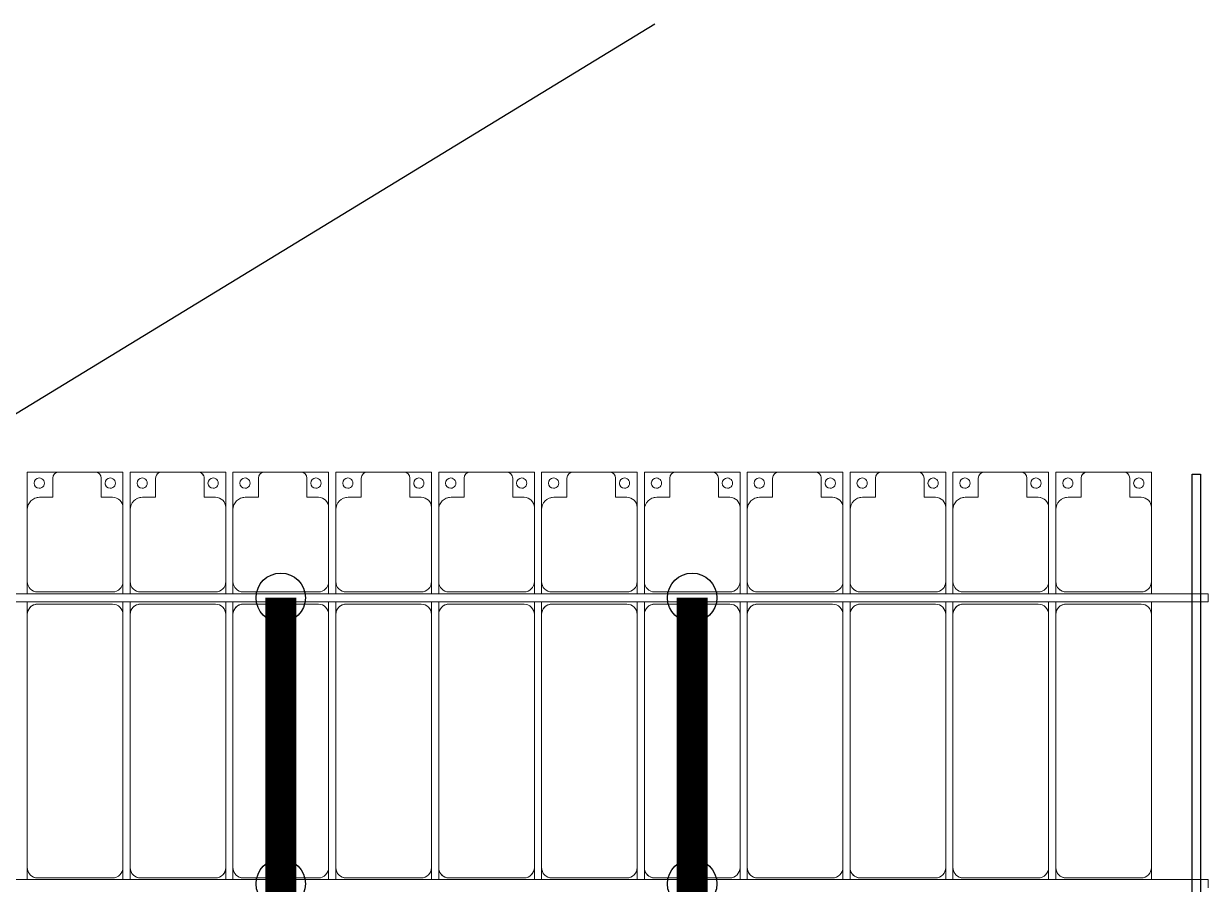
# Model space of a CAD drawing. Header units: millimetres. Extents: x -147246 to 112336, y -213734 to -86506.
# Drawn here: x 2636 to 8395, y -94559 to -90375 of the extents above; entities that cross this region are included whole.
import ezdxf

# ---------------------------------------------------------------- set-up
doc = ezdxf.new("R2010")
doc.units = ezdxf.units.MM
doc.layers.add('A-GENM', color=13, linetype='Continuous', lineweight=9)
doc.layers.add('S-BEAM', color=12, linetype='Continuous', lineweight=9)
doc.layers.add('GC-DAY NEO', color=5, linetype='Continuous')
doc.layers.add('GC-HOP 40x60 GIA CUONG', color=1, linetype='Continuous')

# ---------------------------------------------------------------- blocks, each defined once
blk = doc.blocks.new('Dải phao đi lại kèm đỡ invester - DẢI PHAO ĐI LẠI-15551-BỐ TRÍ KHUNG KẾT CẤU BÈ PIN 05')
at = {"layer": 'A-GENM', "color": 7}
for p, q in [((142758.4, 1312.2), (142911.8, 1312.2)), ((142758.4, 1129.7), (142758.4, 1312.2)), ((142881.8, 1282.2), (142881.8, 1189.7)), ((143088.2, 1312.2), (142911.8, 1312.2)), ((143088.2, 1312.2), (143223.4, 1312.2)), ((143118.2, 1189.7), (143118.2, 1282.2)), ((143223.4, 1312.2), (143223.4, 1139.7)), ((143258.4, 1312.2), (143411.8, 1312.2)), ((143258.4, 1129.7), (143258.4, 1312.2)), ((143381.8, 1282.2), (143381.8, 1189.7)), ((143588.2, 1312.2), (143411.8, 1312.2)), ((143588.2, 1312.2), (143723.4, 1312.2)), ((143618.2, 1189.7), (143618.2, 1282.2)), ((143723.4, 1312.2), (143723.4, 1139.7)), ((143758.4, 1312.2), (143911.8, 1312.2)), ((143758.4, 1129.7), (143758.4, 1312.2)), ((143881.8, 1282.2), (143881.8, 1189.7)), ((144088.2, 1312.2), (143911.8, 1312.2)), ((144088.2, 1312.2), (144223.4, 1312.2)), ((144118.2, 1189.7), (144118.2, 1282.2)), ((144223.4, 1312.2), (144223.4, 1139.7)), ((144258.4, 1312.2), (144411.8, 1312.2)), ((144258.4, 1129.7), (144258.4, 1312.2)), ((144381.8, 1282.2), (144381.8, 1189.7)), ((144588.2, 1312.2), (144411.8, 1312.2)), ((144588.2, 1312.2), (144723.4, 1312.2)), ((144618.2, 1189.7), (144618.2, 1282.2)), ((144723.4, 1312.2), (144723.4, 1139.7)), ((144758.4, 1312.2), (144911.8, 1312.2)), ((144758.4, 1129.7), (144758.4, 1312.2)), ((144881.8, 1282.2), (144881.8, 1189.7)), ((145088.2, 1312.2), (144911.8, 1312.2)), ((145088.2, 1312.2), (145223.4, 1312.2)), ((145118.2, 1189.7), (145118.2, 1282.2)), ((145223.4, 1312.2), (145223.4, 1139.7)), ((145258.4, 1312.2), (145411.8, 1312.2)), ((145258.4, 1129.7), (145258.4, 1312.2)), ((145381.8, 1282.2), (145381.8, 1189.7)), ((145588.2, 1312.2), (145411.8, 1312.2)), ((145588.2, 1312.2), (145723.4, 1312.2)), ((145618.2, 1189.7), (145618.2, 1282.2)), ((145723.4, 1312.2), (145723.4, 1139.7)), ((145758.4, 1312.2), (145911.8, 1312.2)), ((145758.4, 1129.7), (145758.4, 1312.2)), ((145881.8, 1282.2), (145881.8, 1189.7)), ((146088.2, 1312.2), (145911.8, 1312.2)), ((146088.2, 1312.2), (146223.4, 1312.2)), ((146118.2, 1189.7), (146118.2, 1282.2)), ((146223.4, 1312.2), (146223.4, 1139.7)), ((146258.4, 1312.2), (146411.8, 1312.2)), ((146258.4, 1129.7), (146258.4, 1312.2)), ((146381.8, 1282.2), (146381.8, 1189.7)), ((146588.2, 1312.2), (146411.8, 1312.2)), ((146588.2, 1312.2), (146723.4, 1312.2)), ((146618.2, 1189.7), (146618.2, 1282.2)), ((146723.4, 1312.2), (146723.4, 1139.7)), ((146758.4, 1312.2), (146911.8, 1312.2)), ((146758.4, 1129.7), (146758.4, 1312.2)), ((146881.8, 1282.2), (146881.8, 1189.7)), ((147088.2, 1312.2), (146911.8, 1312.2)), ((147088.2, 1312.2), (147223.4, 1312.2)), ((147118.2, 1189.7), (147118.2, 1282.2)), ((147223.4, 1312.2), (147223.4, 1139.7)), ((147258.4, 1312.2), (147411.8, 1312.2)), ((147258.4, 1129.7), (147258.4, 1312.2)), ((147381.8, 1282.2), (147381.8, 1189.7)), ((147588.2, 1312.2), (147411.8, 1312.2)), ((147588.2, 1312.2), (147723.4, 1312.2)), ((147618.2, 1189.7), (147618.2, 1282.2)), ((147723.4, 1312.2), (147723.4, 1139.7)), ((147758.4, 1312.2), (147911.8, 1312.2)), ((147758.4, 1129.7), (147758.4, 1312.2)), ((147881.8, 1282.2), (147881.8, 1189.7)), ((148088.2, 1312.2), (147911.8, 1312.2)), ((148088.2, 1312.2), (148223.4, 1312.2)), ((148118.2, 1189.7), (148118.2, 1282.2)), ((148223.4, 1312.2), (148223.4, 1139.7)), ((142881.8, 1189.7), (142818.4, 1189.7)), ((143173.4, 1189.7), (143118.2, 1189.7)), ((143381.8, 1189.7), (143318.4, 1189.7)), ((143673.4, 1189.7), (143618.2, 1189.7)), ((143881.8, 1189.7), (143818.4, 1189.7)), ((144173.4, 1189.7), (144118.2, 1189.7)), ((144381.8, 1189.7), (144318.4, 1189.7)), ((144673.4, 1189.7), (144618.2, 1189.7)), ((144881.8, 1189.7), (144818.4, 1189.7)), ((145173.4, 1189.7), (145118.2, 1189.7)), ((145381.8, 1189.7), (145318.4, 1189.7)), ((145673.4, 1189.7), (145618.2, 1189.7)), ((145881.8, 1189.7), (145818.4, 1189.7)), ((146173.4, 1189.7), (146118.2, 1189.7)), ((146381.8, 1189.7), (146318.4, 1189.7)), ((146673.4, 1189.7), (146618.2, 1189.7)), ((146881.8, 1189.7), (146818.4, 1189.7)), ((147173.4, 1189.7), (147118.2, 1189.7)), ((147381.8, 1189.7), (147318.4, 1189.7)), ((147673.4, 1189.7), (147618.2, 1189.7)), ((147881.8, 1189.7), (147818.4, 1189.7)), ((148173.4, 1189.7), (148118.2, 1189.7)), ((142758.4, 1129.7), (142758.4, 779.7)), ((143223.4, 779.7), (143223.4, 1139.7)), ((143258.4, 1129.7), (143258.4, 779.7)), ((143723.4, 779.7), (143723.4, 1139.7)), ((143758.4, 1129.7), (143758.4, 779.7)), ((144223.4, 779.7), (144223.4, 1139.7)), ((144258.4, 1129.7), (144258.4, 779.7)), ((144723.4, 779.7), (144723.4, 1139.7)), ((144758.4, 1129.7), (144758.4, 779.7)), ((145223.4, 779.7), (145223.4, 1139.7)), ((145258.4, 1129.7), (145258.4, 779.7)), ((145723.4, 779.7), (145723.4, 1139.7)), ((145758.4, 1129.7), (145758.4, 779.7)), ((146223.4, 779.7), (146223.4, 1139.7)), ((146258.4, 1129.7), (146258.4, 779.7)), ((146723.4, 779.7), (146723.4, 1139.7)), ((146758.4, 1129.7), (146758.4, 779.7)), ((147223.4, 779.7), (147223.4, 1139.7)), ((147258.4, 1129.7), (147258.4, 779.7)), ((147723.4, 779.7), (147723.4, 1139.7)), ((147758.4, 1129.7), (147758.4, 779.7)), ((148223.4, 779.7), (148223.4, 1139.7)), ((142758.4, 721.1), (142758.4, 779.7)), ((143223.4, 779.7), (143223.4, 721.1)), ((143258.4, 721.1), (143258.4, 779.7)), ((143723.4, 779.7), (143723.4, 721.1)), ((143758.4, 721.1), (143758.4, 779.7)), ((144223.4, 779.7), (144223.4, 721.1)), ((144258.4, 721.1), (144258.4, 779.7)), ((144723.4, 779.7), (144723.4, 721.1)), ((144758.4, 721.1), (144758.4, 779.7)), ((145223.4, 779.7), (145223.4, 721.1)), ((145258.4, 721.1), (145258.4, 779.7)), ((145723.4, 779.7), (145723.4, 721.1)), ((145758.4, 721.1), (145758.4, 779.7)), ((146223.4, 779.7), (146223.4, 721.1)), ((146258.4, 721.1), (146258.4, 779.7)), ((146723.4, 779.7), (146723.4, 721.1)), ((146758.4, 721.1), (146758.4, 779.7)), ((147223.4, 779.7), (147223.4, 721.1)), ((147258.4, 721.1), (147258.4, 779.7)), ((147723.4, 779.7), (147723.4, 721.1)), ((147758.4, 721.1), (147758.4, 779.7)), ((148223.4, 779.7), (148223.4, 721.1)), ((142808.4, 729.7), (143173.4, 729.7)), ((143308.4, 729.7), (143673.4, 729.7)), ((143808.4, 729.7), (144173.4, 729.7)), ((144308.4, 729.7), (144673.4, 729.7)), ((144808.4, 729.7), (145173.4, 729.7)), ((145308.4, 729.7), (145673.4, 729.7)), ((145808.4, 729.7), (146173.4, 729.7)), ((146308.4, 729.7), (146673.4, 729.7)), ((146808.4, 729.7), (147173.4, 729.7)), ((147308.4, 729.7), (147673.4, 729.7)), ((147808.4, 729.7), (148173.4, 729.7)), ((142758.4, 620.3), (142758.4, 681.1)), ((143173.4, 670.3), (142808.4, 670.3)), ((143223.4, 681.1), (143223.4, 620.3)), ((143258.4, 620.3), (143258.4, 681.1)), ((143673.4, 670.3), (143308.4, 670.3)), ((143723.4, 681.1), (143723.4, 620.3)), ((143758.4, 620.3), (143758.4, 681.1)), ((144173.4, 670.3), (143808.4, 670.3)), ((144223.4, 681.1), (144223.4, 620.3)), ((144258.4, 620.3), (144258.4, 681.1)), ((144673.4, 670.3), (144308.4, 670.3)), ((144723.4, 681.1), (144723.4, 620.3)), ((144758.4, 620.3), (144758.4, 681.1)), ((145173.4, 670.3), (144808.4, 670.3)), ((145223.4, 681.1), (145223.4, 620.3)), ((145258.4, 620.3), (145258.4, 681.1)), ((145673.4, 670.3), (145308.4, 670.3)), ((145723.4, 681.1), (145723.4, 620.3)), ((145758.4, 620.3), (145758.4, 681.1)), ((146173.4, 670.3), (145808.4, 670.3)), ((146223.4, 681.1), (146223.4, 620.3)), ((146258.4, 620.3), (146258.4, 681.1)), ((146673.4, 670.3), (146308.4, 670.3)), ((146723.4, 681.1), (146723.4, 620.3)), ((146758.4, 620.3), (146758.4, 681.1)), ((147173.4, 670.3), (146808.4, 670.3)), ((147223.4, 681.1), (147223.4, 620.3)), ((147258.4, 620.3), (147258.4, 681.1)), ((147673.4, 670.3), (147308.4, 670.3)), ((147723.4, 681.1), (147723.4, 620.3)), ((147758.4, 620.3), (147758.4, 681.1)), ((148173.4, 670.3), (147808.4, 670.3)), ((148223.4, 681.1), (148223.4, 620.3)), ((142758.4, 620.3), (142758.4, -610.3)), ((143223.4, -610.3), (143223.4, 620.3)), ((143258.4, 620.3), (143258.4, -610.3)), ((143723.4, -610.3), (143723.4, 620.3)), ((143758.4, 620.3), (143758.4, -610.3)), ((144223.4, -610.3), (144223.4, 620.3)), ((144258.4, 620.3), (144258.4, -610.3)), ((144723.4, -610.3), (144723.4, 620.3)), ((144758.4, 620.3), (144758.4, -610.3)), ((145223.4, -610.3), (145223.4, 620.3)), ((145258.4, 620.3), (145258.4, -610.3)), ((145723.4, -610.3), (145723.4, 620.3)), ((145758.4, 620.3), (145758.4, -610.3)), ((146223.4, -610.3), (146223.4, 620.3)), ((146258.4, 620.3), (146258.4, -610.3)), ((146723.4, -610.3), (146723.4, 620.3)), ((146758.4, 620.3), (146758.4, -610.3)), ((147223.4, -610.3), (147223.4, 620.3)), ((147258.4, 620.3), (147258.4, -610.3)), ((147723.4, -610.3), (147723.4, 620.3)), ((147758.4, 620.3), (147758.4, -610.3)), ((148223.4, -610.3), (148223.4, 620.3)), ((142758.4, -668.9), (142758.4, -610.3)), ((143223.4, -610.3), (143223.4, -668.9)), ((143258.4, -668.9), (143258.4, -610.3)), ((143723.4, -610.3), (143723.4, -668.9)), ((143758.4, -668.9), (143758.4, -610.3)), ((144223.4, -610.3), (144223.4, -668.9)), ((144258.4, -668.9), (144258.4, -610.3)), ((144723.4, -610.3), (144723.4, -668.9)), ((144758.4, -668.9), (144758.4, -610.3)), ((145223.4, -610.3), (145223.4, -668.9)), ((145258.4, -668.9), (145258.4, -610.3)), ((145723.4, -610.3), (145723.4, -668.9)), ((145758.4, -668.9), (145758.4, -610.3)), ((146223.4, -610.3), (146223.4, -668.9)), ((146258.4, -668.9), (146258.4, -610.3)), ((146723.4, -610.3), (146723.4, -668.9)), ((146758.4, -668.9), (146758.4, -610.3)), ((147223.4, -610.3), (147223.4, -668.9)), ((147258.4, -668.9), (147258.4, -610.3)), ((147723.4, -610.3), (147723.4, -668.9)), ((147758.4, -668.9), (147758.4, -610.3)), ((148223.4, -610.3), (148223.4, -668.9)), ((142808.4, -660.3), (143173.4, -660.3)), ((143308.4, -660.3), (143673.4, -660.3)), ((143808.4, -660.3), (144173.4, -660.3)), ((144308.4, -660.3), (144673.4, -660.3)), ((144808.4, -660.3), (145173.4, -660.3)), ((145308.4, -660.3), (145673.4, -660.3)), ((145808.4, -660.3), (146173.4, -660.3)), ((146308.4, -660.3), (146673.4, -660.3)), ((146808.4, -660.3), (147173.4, -660.3)), ((147308.4, -660.3), (147673.4, -660.3)), ((147808.4, -660.3), (148173.4, -660.3))]:
    blk.add_line(p, q, dxfattribs=at)
for centre, radius, start, end in [((142816.8, 1258.6), 25, 90, 270), ((142816.8, 1258.6), 25, 270, 90), ((142911.8, 1282.2), 30, 90, 180), ((142911.8, 1282.2), 30, 90, 150), ((143088.2, 1282.2), 30, 0, 90), ((143088.2, 1282.2), 30, 30, 90), ((143161.8, 1258.6), 25, 90, 270), ((143161.8, 1258.6), 25, 270, 90), ((143316.8, 1258.6), 25, 90, 270), ((143316.8, 1258.6), 25, 270, 90), ((143411.8, 1282.2), 30, 90, 180), ((143411.8, 1282.2), 30, 90, 150), ((143588.2, 1282.2), 30, 360, 90), ((143588.2, 1282.2), 30, 30, 90), ((143661.8, 1258.6), 25, 90, 270), ((143661.8, 1258.6), 25, 270, 90), ((143816.8, 1258.6), 25, 90, 270), ((143816.8, 1258.6), 25, 270, 90), ((143911.8, 1282.2), 30, 90, 180), ((143911.8, 1282.2), 30, 90, 150), ((144088.2, 1282.2), 30, 0, 90), ((144088.2, 1282.2), 30, 30, 90), ((144161.8, 1258.6), 25, 90, 270), ((144161.8, 1258.6), 25, 270, 90), ((144316.8, 1258.6), 25, 90, 270), ((144316.8, 1258.6), 25, 270, 90), ((144411.8, 1282.2), 30, 90, 180), ((144411.8, 1282.2), 30, 90, 150), ((144588.2, 1282.2), 30, 0, 90), ((144588.2, 1282.2), 30, 30, 90), ((144661.8, 1258.6), 25, 90, 270), ((144661.8, 1258.6), 25, 270, 90), ((144816.8, 1258.6), 25, 90, 270), ((144816.8, 1258.6), 25, 270, 90), ((144911.8, 1282.2), 30, 90, 180), ((144911.8, 1282.2), 30, 90, 150), ((145088.2, 1282.2), 30, 360, 90), ((145088.2, 1282.2), 30, 30, 90), ((145161.8, 1258.6), 25, 90, 270), ((145161.8, 1258.6), 25, 270, 90), ((145316.8, 1258.6), 25, 90, 270), ((145316.8, 1258.6), 25, 270, 90), ((145411.8, 1282.2), 30, 90, 180), ((145411.8, 1282.2), 30, 90, 150), ((145588.2, 1282.2), 30, 0, 90), ((145588.2, 1282.2), 30, 30, 90), ((145661.8, 1258.6), 25, 90, 270), ((145661.8, 1258.6), 25, 270, 90), ((145816.8, 1258.6), 25, 90, 270), ((145816.8, 1258.6), 25, 270, 90), ((145911.8, 1282.2), 30, 90, 180), ((145911.8, 1282.2), 30, 90, 150), ((146088.2, 1282.2), 30, 0, 90), ((146088.2, 1282.2), 30, 30, 90), ((146161.8, 1258.6), 25, 90, 270), ((146161.8, 1258.6), 25, 270, 90), ((146316.8, 1258.6), 25, 90, 270), ((146316.8, 1258.6), 25, 270, 90), ((146411.8, 1282.2), 30, 90, 180), ((146411.8, 1282.2), 30, 90, 150), ((146588.2, 1282.2), 30, 360, 90), ((146588.2, 1282.2), 30, 30, 90), ((146661.8, 1258.6), 25, 90, 270), ((146661.8, 1258.6), 25, 270, 90), ((146816.8, 1258.6), 25, 90, 270), ((146816.8, 1258.6), 25, 270, 90), ((146911.8, 1282.2), 30, 90, 180), ((146911.8, 1282.2), 30, 90, 150), ((147088.2, 1282.2), 30, 0, 90), ((147088.2, 1282.2), 30, 30, 90), ((147161.8, 1258.6), 25, 90, 270), ((147161.8, 1258.6), 25, 270, 90), ((147316.8, 1258.6), 25, 90, 270), ((147316.8, 1258.6), 25, 270, 90), ((147411.8, 1282.2), 30, 90, 180), ((147411.8, 1282.2), 30, 90, 150), ((147588.2, 1282.2), 30, 0, 90), ((147588.2, 1282.2), 30, 30, 90), ((147661.8, 1258.6), 25, 90, 270), ((147661.8, 1258.6), 25, 270, 90), ((147816.8, 1258.6), 25, 90, 270), ((147816.8, 1258.6), 25, 270, 90), ((147911.8, 1282.2), 30, 90, 180), ((147911.8, 1282.2), 30, 90, 146.93269), ((148088.2, 1282.2), 30, 0, 90), ((148088.2, 1282.2), 30, 30, 90), ((148161.8, 1258.6), 25, 90, 270), ((148161.8, 1258.6), 25, 270, 90), ((143161.8, 1258.6), 25, 180, 195), ((143661.8, 1258.6), 25, 180, 195), ((144161.8, 1258.6), 25, 180, 195), ((144661.8, 1258.6), 25, 180, 195), ((145161.8, 1258.6), 25, 180, 195), ((145661.8, 1258.6), 25, 180, 195), ((146161.8, 1258.6), 25, 180, 195), ((146661.8, 1258.6), 25, 180, 195), ((147161.8, 1258.6), 25, 180, 195), ((147661.8, 1258.6), 25, 180, 195), ((148161.8, 1258.6), 25, 180, 195), ((142818.4, 1129.7), 60, 90, 180), ((142818.4, 1129.7), 60, 90, 120), ((143173.4, 1139.7), 50, 0, 90), ((143173.4, 1139.7), 50, 45, 90), ((143318.4, 1129.7), 60, 90, 180), ((143318.4, 1129.7), 60, 90, 120), ((143673.4, 1139.7), 50, 0, 90), ((143673.4, 1139.7), 50, 45, 90), ((143818.4, 1129.7), 60, 90, 180), ((143818.4, 1129.7), 60, 90, 120), ((144173.4, 1139.7), 50, 0, 90), ((144173.4, 1139.7), 50, 45, 90), ((144318.4, 1129.7), 60, 90, 180), ((144318.4, 1129.7), 60, 90, 120), ((144673.4, 1139.7), 50, 0, 90), ((144673.4, 1139.7), 50, 45, 90), ((144818.4, 1129.7), 60, 90, 180), ((144818.4, 1129.7), 60, 90, 120), ((145173.4, 1139.7), 50, 0, 90), ((145173.4, 1139.7), 50, 45, 90), ((145318.4, 1129.7), 60, 90, 180), ((145318.4, 1129.7), 60, 90, 120), ((145673.4, 1139.7), 50, 360, 90), ((145673.4, 1139.7), 50, 45, 90), ((145818.4, 1129.7), 60, 90, 180), ((145818.4, 1129.7), 60, 90, 120), ((146173.4, 1139.7), 50, 0, 90), ((146173.4, 1139.7), 50, 45, 90), ((146318.4, 1129.7), 60, 90, 180), ((146318.4, 1129.7), 60, 90, 120), ((146673.4, 1139.7), 50, 0, 90), ((146673.4, 1139.7), 50, 45, 90), ((146818.4, 1129.7), 60, 90, 180), ((146818.4, 1129.7), 60, 90, 120), ((147173.4, 1139.7), 50, 0, 90), ((147173.4, 1139.7), 50, 45, 90), ((147318.4, 1129.7), 60, 90, 180), ((147318.4, 1129.7), 60, 90, 120), ((147673.4, 1139.7), 50, 0, 90), ((147673.4, 1139.7), 50, 45, 90), ((147818.4, 1129.7), 60, 90, 180), ((147818.4, 1129.7), 60, 90, 120), ((148173.4, 1139.7), 50, 0, 90), ((148173.4, 1139.7), 50, 45, 90), ((142808.4, 779.7), 50, 180, 270), ((143173.4, 779.7), 50, 270, 360), ((143308.4, 779.7), 50, 180, 270), ((143673.4, 779.7), 50, 270, 0), ((143808.4, 779.7), 50, 180, 270), ((144173.4, 779.7), 50, 270, 0), ((144308.4, 779.7), 50, 180, 270), ((144673.4, 779.7), 50, 270, 0), ((144808.4, 779.7), 50, 180, 270), ((145173.4, 779.7), 50, 270, 360), ((145308.4, 779.7), 50, 180, 270), ((145673.4, 779.7), 50, 270, 0), ((145808.4, 779.7), 50, 180, 270), ((146173.4, 779.7), 50, 270, 0), ((146308.4, 779.7), 50, 180, 270), ((146673.4, 779.7), 50, 270, 0), ((146808.4, 779.7), 50, 180, 270), ((147173.4, 779.7), 50, 270, 0), ((147308.4, 779.7), 50, 180, 270), ((147673.4, 779.7), 50, 270, 0), ((147808.4, 779.7), 50, 180, 270), ((148173.4, 779.7), 50, 270, 0), ((142808.4, 779.7), 50, 225, 270), ((143173.4, 779.7), 50, 270, 315), ((143308.4, 779.7), 50, 225, 270), ((143673.4, 779.7), 50, 270, 315), ((143808.4, 779.7), 50, 225, 270), ((144173.4, 779.7), 50, 270, 315), ((144308.4, 779.7), 50, 225, 270), ((144673.4, 779.7), 50, 270, 315), ((144808.4, 779.7), 50, 225, 270), ((145173.4, 779.7), 50, 270, 315), ((145308.4, 779.7), 50, 225, 270), ((145673.4, 779.7), 50, 270, 315), ((145808.4, 779.7), 50, 225, 270), ((146173.4, 779.7), 50, 270, 315), ((146308.4, 779.7), 50, 225, 270), ((146673.4, 779.7), 50, 270, 315), ((146808.4, 779.7), 50, 225, 270), ((147173.4, 779.7), 50, 270, 315), ((147308.4, 779.7), 50, 225, 270), ((147673.4, 779.7), 50, 270, 315), ((147808.4, 779.7), 50, 225, 270), ((148173.4, 779.7), 50, 270, 315), ((142808.4, 620.3), 50, 90, 180), ((142808.4, 620.3), 50, 90, 165), ((143173.4, 620.3), 50, 0, 90), ((143173.4, 620.3), 50, 0, 90), ((143308.4, 620.3), 50, 90, 180), ((143308.4, 620.3), 50, 90, 165), ((143673.4, 620.3), 50, 0, 90), ((143673.4, 620.3), 50, 0, 90), ((143808.4, 620.3), 50, 90, 180), ((143808.4, 620.3), 50, 90, 165), ((144173.4, 620.3), 50, 0, 90), ((144173.4, 620.3), 50, 0, 90), ((144308.4, 620.3), 50, 90, 180), ((144308.4, 620.3), 50, 90, 165), ((144673.4, 620.3), 50, 0, 90), ((144673.4, 620.3), 50, 0, 90), ((144808.4, 620.3), 50, 90, 180), ((144808.4, 620.3), 50, 90, 165), ((145173.4, 620.3), 50, 360, 90), ((145173.4, 620.3), 50, 360, 90), ((145308.4, 620.3), 50, 90, 180), ((145308.4, 620.3), 50, 90, 165), ((145673.4, 620.3), 50, 0, 90), ((145673.4, 620.3), 50, 0, 90), ((145808.4, 620.3), 50, 90, 180), ((145808.4, 620.3), 50, 90, 165), ((146173.4, 620.3), 50, 360, 90), ((146173.4, 620.3), 50, 360, 90), ((146308.4, 620.3), 50, 90, 180), ((146308.4, 620.3), 50, 90, 165), ((146673.4, 620.3), 50, 0, 90), ((146673.4, 620.3), 50, 0, 90), ((146808.4, 620.3), 50, 90, 180), ((146808.4, 620.3), 50, 90, 165), ((147173.4, 620.3), 50, 0, 90), ((147173.4, 620.3), 50, 0, 90), ((147308.4, 620.3), 50, 90, 180), ((147308.4, 620.3), 50, 90, 165), ((147673.4, 620.3), 50, 360, 90), ((147673.4, 620.3), 50, 360, 90), ((147808.4, 620.3), 50, 90, 180), ((147808.4, 620.3), 50, 90, 165), ((148173.4, 620.3), 50, 0, 90), ((148173.4, 620.3), 50, 0, 90), ((142808.4, -610.3), 50, 180, 270), ((142808.4, -610.3), 50, 180, 255), ((143173.4, -610.3), 50, 270, 0), ((143173.4, -610.3), 50, 315, 0), ((143308.4, -610.3), 50, 180, 270), ((143308.4, -610.3), 50, 180, 255), ((143673.4, -610.3), 50, 270, 360), ((143673.4, -610.3), 50, 315, 360), ((143808.4, -610.3), 50, 180, 270), ((143808.4, -610.3), 50, 180, 255), ((144173.4, -610.3), 50, 270, 0), ((144173.4, -610.3), 50, 315, 0), ((144308.4, -610.3), 50, 180, 270), ((144308.4, -610.3), 50, 180, 255), ((144673.4, -610.3), 50, 270, 0), ((144673.4, -610.3), 50, 315, 0), ((144808.4, -610.3), 50, 180, 270), ((144808.4, -610.3), 50, 180, 255), ((145173.4, -610.3), 50, 270, 360), ((145173.4, -610.3), 50, 315, 360), ((145308.4, -610.3), 50, 180, 270), ((145308.4, -610.3), 50, 180, 255), ((145673.4, -610.3), 50, 270, 0), ((145673.4, -610.3), 50, 315, 0), ((145808.4, -610.3), 50, 180, 270), ((145808.4, -610.3), 50, 180, 255), ((146173.4, -610.3), 50, 270, 0), ((146173.4, -610.3), 50, 315, 0), ((146308.4, -610.3), 50, 180, 270), ((146308.4, -610.3), 50, 180, 255), ((146673.4, -610.3), 50, 270, 0), ((146673.4, -610.3), 50, 315, 0), ((146808.4, -610.3), 50, 180, 270), ((146808.4, -610.3), 50, 180, 255), ((147173.4, -610.3), 50, 270, 0), ((147173.4, -610.3), 50, 315, 0), ((147308.4, -610.3), 50, 180, 270), ((147308.4, -610.3), 50, 180, 255), ((147673.4, -610.3), 50, 270, 0), ((147673.4, -610.3), 50, 315, 0), ((147808.4, -610.3), 50, 180, 270), ((147808.4, -610.3), 50, 180, 255), ((148173.4, -610.3), 50, 270, 0), ((148173.4, -610.3), 50, 315, 0)]:
    blk.add_arc(centre, radius, start, end, dxfattribs=at)
blk = doc.blocks.new('Dầm C52 - Dầm C52-18760-BỐ TRÍ KHUNG KẾT CẤU BÈ PIN 05')
at = {"layer": 'S-BEAM', "color": 1}
for p, q in [((-74474.317946, -20), (-74474.317946, 20)), ((-74474.317946, 20), (74474.317946, 20)), ((74474.317946, -20), (-74474.317946, -20))]:
    blk.add_line(p, q, dxfattribs=at)
blk = doc.blocks.new('Dầm C52 - Dầm C52-18761-BỐ TRÍ KHUNG KẾT CẤU BÈ PIN 05')
at = {"layer": 'S-BEAM', "color": 1}
for p, q in [((-74474.3, -20), (-74474.3, 20)), ((74474.3, -20), (-74474.3, -20))]:
    blk.add_line(p, q, dxfattribs=at)
blk = doc.blocks.new('Dầm C52 - Hộp 40x60-25907-BỐ TRÍ KHUNG KẾT CẤU BÈ PIN 05')
at = {"layer": 'S-BEAM', "color": 3, "lineweight": 25}
for p, q in [((-55977.2, -20), (-55977.2, 20)), ((-55977.2, 20), (55977.2, 20)), ((55977.2, -20), (-55977.2, -20))]:
    blk.add_line(p, q, dxfattribs=at)
blk = doc.blocks.new('HOBANMONG_BEPIN 5_rvt-1-BỐ TRÍ KHUNG KẾT CẤU BÈ PIN 05')
at = {"layer": 'A-GENM', "color": 3, "lineweight": 25, "rotation": 359.9997710135151}
blk.add_blockref('Dải phao đi lại kèm đỡ invester - DẢI PHAO ĐI LẠI-15551-BỐ TRÍ KHUNG KẾT CẤU BÈ PIN 05', (-140105.3, -93866.7), dxfattribs=at)
at = {"layer": 'S-BEAM', "color": 3, "lineweight": 25}
for name, p, rotation in [('Dầm C52 - Hộp 40x60-25907-BỐ TRÍ KHUNG KẾT CẤU BÈ PIN 05', (8335.8, -148542.1), 269.9997710125197), ('Dầm C52 - Dầm C52-18760-BỐ TRÍ KHUNG KẾT CẤU BÈ PIN 05', (-66079.8, -93165.9), 179.9997710135151), ('Dầm C52 - Dầm C52-18761-BỐ TRÍ KHUNG KẾT CẤU BÈ PIN 05', (-66079.8, -94555.9), 179.9997710135151)]:
    blk.add_blockref(name, p, dxfattribs=dict(at, rotation=rotation))

msp = doc.modelspace()

# ---------------------------------------------------------------- linework, layer by layer
at = {"layer": 'GC-DAY NEO'}
msp.add_line((-1124.8, -94541.9), (5704.4, -90375.3), dxfattribs=at)
at = {"layer": 'GC-HOP 40x60 GIA CUONG', "const_width": 150}
for points in [[(3885.4, -107852.3), (3885.4, -93165.9)], [(5885.4, -107852.3), (5885.4, -93165.9)]]:
    msp.add_lwpolyline(points, dxfattribs=at)
at = {"layer": 'GC-HOP 40x60 GIA CUONG'}
for centre in [(3885.4, -93165.9), (5885.4, -93165.9), (3885.4, -94555.9), (5885.4, -94555.9)]:
    msp.add_circle(centre, 120, dxfattribs=at)

# ---------------------------------------------------------------- block references
at = {"lineweight": 5}
msp.add_blockref('HOBANMONG_BEPIN 5_rvt-1-BỐ TRÍ KHUNG KẾT CẤU BÈ PIN 05', (0, 0), dxfattribs=at)

doc.saveas('drawing.dxf')
